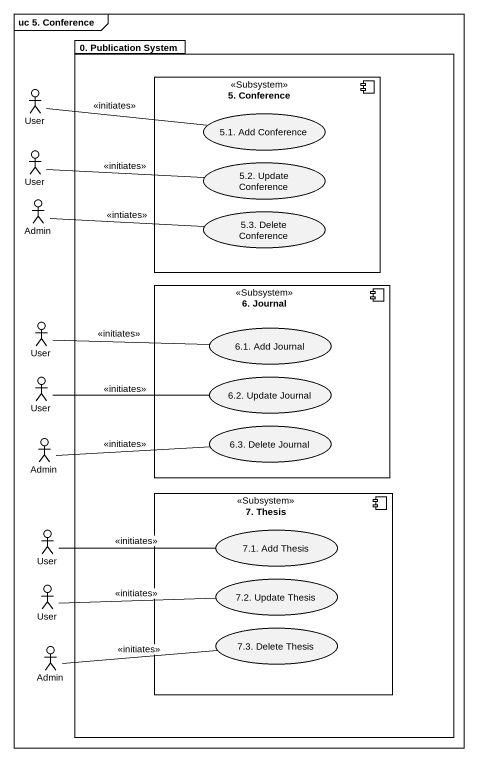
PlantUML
@startuml
mainframe uc 5. Conference
package "0. Publication System" as p0_Publication_System {
  component "5. Conference" as c5_Conference <<Subsystem>> {
    usecase "5.1. Add Conference" as u5_1_Add_Conference
    usecase "5.2. Update Conference" as u5_2_Update_Conference
    usecase "5.3. Delete Conference" as u5_3_Delete_Conference
  }
  component "6. Journal" as c6_Journal <<Subsystem>> {
    usecase "6.1. Add Journal" as u6_1_Add_Journal
    usecase "6.2. Update Journal" as u6_2_Update_Journal
    usecase "6.3. Delete Journal" as u6_3_Delete_Journal
  }
  component "7. Thesis" as c7_Thesis <<Subsystem>> {
    usecase "7.1. Add Thesis" as u7_1_Add_Thesis
    usecase "7.2. Update Thesis" as u7_2_Update_Thesis
    usecase "7.3. Delete Thesis" as u7_3_Delete_Thesis
  }
}
actor User
actor "User" as User_2
actor Admin
actor "User" as User_3
actor "User" as User_4
actor "Admin" as Admin_2
actor "User" as User_5
actor "User" as User_6
actor "Admin" as Admin_3
User -right- u5_1_Add_Conference : <<initiates>>
User_2 -right- u5_2_Update_Conference : <<initiates>>
Admin -right- u5_3_Delete_Conference : <<intiates>>
User_3 -right- u6_1_Add_Journal : <<initiates>>
User_4 -right- u6_2_Update_Journal : <<initiates>>
Admin_2 -right- u6_3_Delete_Journal : <<initiates>>
User_5 -right- u7_1_Add_Thesis : <<initiates>>
User_6 -right- u7_2_Update_Thesis : <<initiates>>
Admin_3 -right- u7_3_Delete_Thesis : <<initiates>>
@enduml
